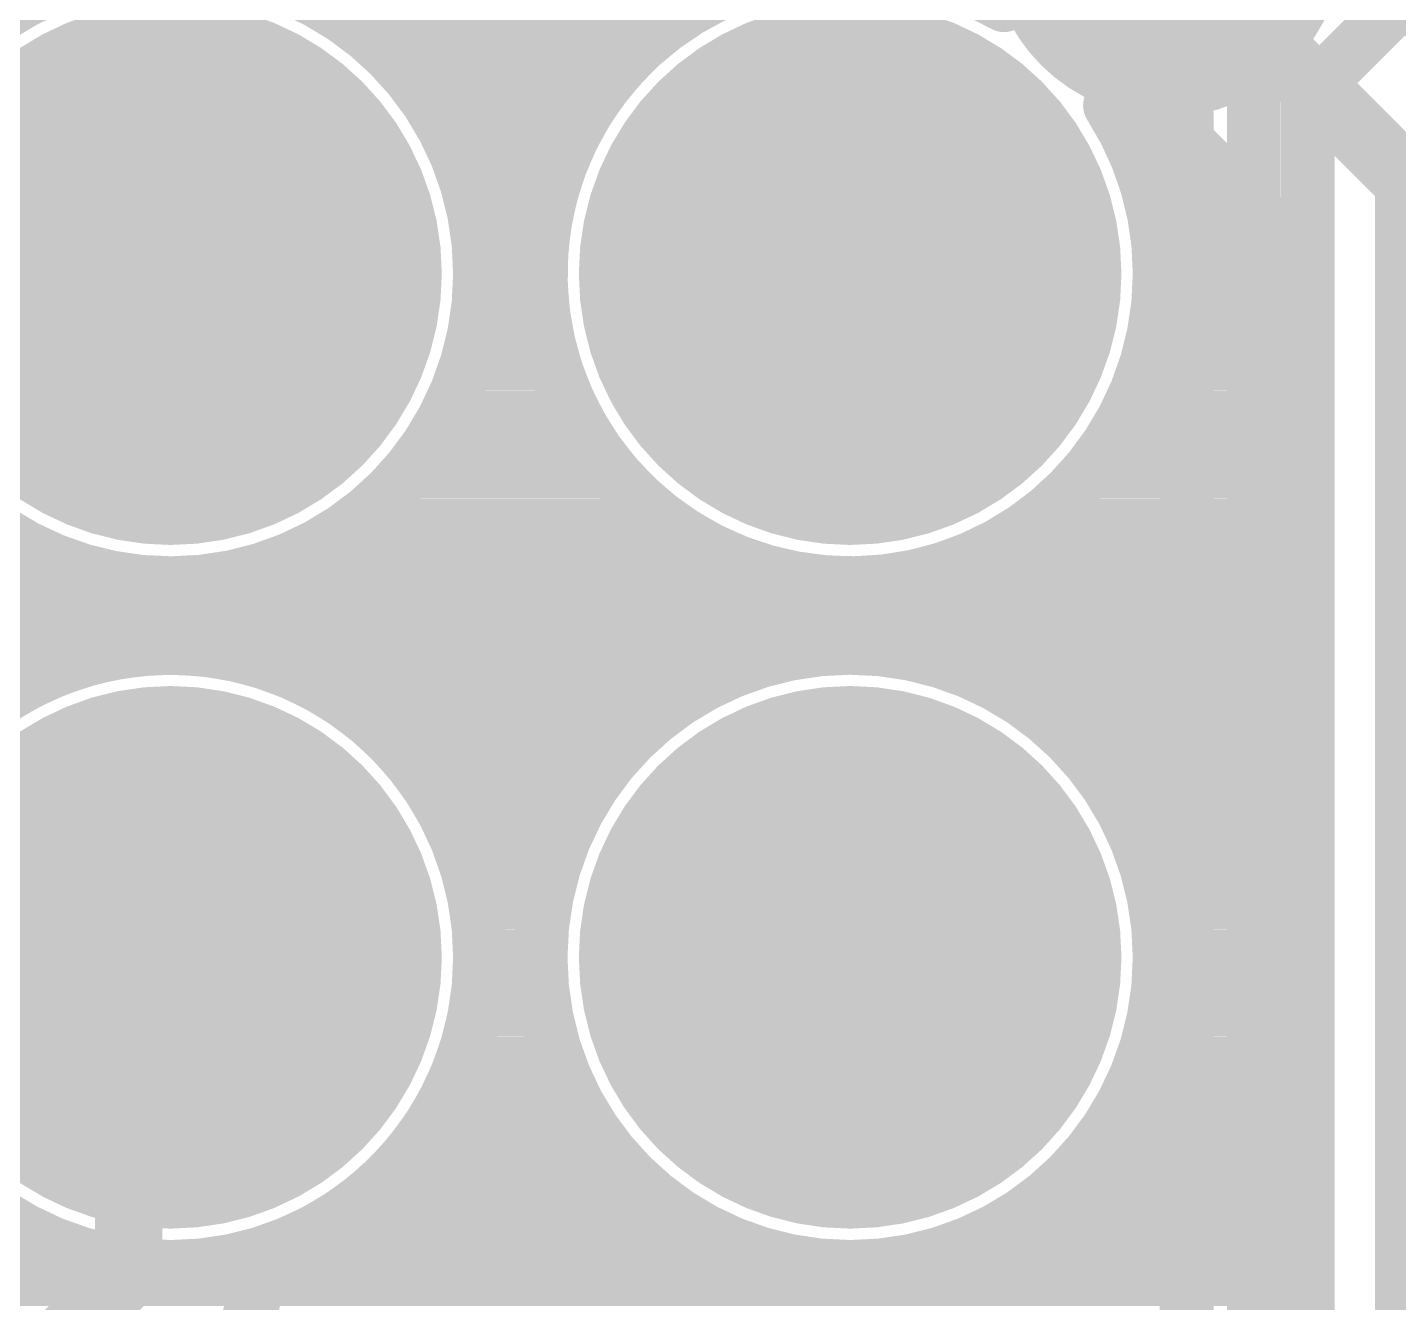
# Model space of a CAD drawing. Header units: millimetres. Extents: x 0.11 to 5.67, y 0.55 to 4.24.
# Drawn here: x 2.3698 to 2.5704, y 2.2869 to 2.4734 of the extents above; entities that cross this region are included whole.
import ezdxf

# ---------------------------------------------------------------- set-up
doc = ezdxf.new("R2010")
doc.units = ezdxf.units.MM
doc.header["$MEASUREMENT"] = 0
for name, color, linetype in [('BottomLayer', 5, 'Continuous'), ('BottomSolder', 6, 'Continuous'), ('InternalPlane1', 76, 'Continuous'), ('InternalPlane2', 16, 'Continuous'), ('MultiLayer', 9, 'Continuous'), ('PadHoleLayer', 156, 'Continuous'), ('TopLayer', 1, 'Continuous'), ('TopOverlay', 2, 'Continuous'), ('TopSolder', 216, 'Continuous')]:
    doc.layers.add(name, color=color, linetype=linetype)

# ---------------------------------------------------------------- blocks, each defined once
blk = doc.blocks.new('NANOPINEO_CORE_1')
at = {"layer": 'BottomLayer', "const_width": 0.0315}
for points in [[(0.66142, 0.00413, 1), (0.69291, 0.00413, 1)], [(0.76083, 0.00413, 1), (0.79232, 0.00413, 1)], [(0.66142, -0.09587, 1), (0.69291, -0.09587, 1)], [(0.76083, -0.09587, 1), (0.79232, -0.09587, 1)]]:
    blk.add_lwpolyline(points, format="xyb", close=True, dxfattribs=at)
at = {"layer": 'BottomSolder', "const_width": 0.03346}
for points in [[(0.66043, 0.00413, 1), (0.6939, 0.00413, 1)], [(0.75984, 0.00413, 1), (0.79331, 0.00413, 1)], [(0.66043, -0.09587, 1), (0.6939, -0.09587, 1)], [(0.75984, -0.09587, 1), (0.79331, -0.09587, 1)]]:
    blk.add_lwpolyline(points, format="xyb", close=True, dxfattribs=at)
at = {"layer": 'InternalPlane1', "const_width": 0.03968}
for points in [[(0.65732, 0.00413, 1), (0.69701, 0.00413, 1)], [(0.75673, 0.00413, 1), (0.79642, 0.00413, 1)], [(0.65732, -0.09587, 1), (0.69701, -0.09587, 1)], [(0.75673, -0.09587, 1), (0.79642, -0.09587, 1)]]:
    blk.add_lwpolyline(points, format="xyb", close=True, dxfattribs=at)
at = {"layer": 'InternalPlane2', "const_width": 0.03968}
for points in [[(0.65732, 0.00413, 1), (0.69701, 0.00413, 1)], [(0.75673, 0.00413, 1), (0.79642, 0.00413, 1)], [(0.65732, -0.09587, 1), (0.69701, -0.09587, 1)], [(0.75673, -0.09587, 1), (0.79642, -0.09587, 1)]]:
    blk.add_lwpolyline(points, format="xyb", close=True, dxfattribs=at)
at = {"layer": 'MultiLayer', "const_width": 0.0315}
for points in [[(0.66142, 0.00413, 1), (0.69291, 0.00413, 1)], [(0.76083, 0.00413, 1), (0.79232, 0.00413, 1)], [(0.66142, -0.09587, 1), (0.69291, -0.09587, 1)], [(0.76083, -0.09587, 1), (0.79232, -0.09587, 1)]]:
    blk.add_lwpolyline(points, format="xyb", close=True, dxfattribs=at)
at = {"layer": 'PadHoleLayer', "const_width": 0.01969}
for points in [[(0.66732, 0.00413, 1), (0.68701, 0.00413, 1)], [(0.76673, 0.00413, 1), (0.78642, 0.00413, 1)], [(0.66732, -0.09587, 1), (0.68701, -0.09587, 1)], [(0.76673, -0.09587, 1), (0.78642, -0.09587, 1)]]:
    blk.add_lwpolyline(points, format="xyb", close=True, dxfattribs=at)
at = {"layer": 'TopLayer', "const_width": 0.0315}
for points in [[(0.66142, 0.00413, 1), (0.69291, 0.00413, 1)], [(0.76083, 0.00413, 1), (0.79232, 0.00413, 1)], [(0.66142, -0.09587, 1), (0.69291, -0.09587, 1)], [(0.76083, -0.09587, 1), (0.79232, -0.09587, 1)]]:
    blk.add_lwpolyline(points, format="xyb", close=True, dxfattribs=at)
at = {"layer": 'TopOverlay', "const_width": 0.00787}
blk.add_lwpolyline([(0.61811, -0.52854), (0.61811, 0.62303)], dxfattribs=at)
at = {"layer": 'TopSolder', "const_width": 0.03346}
for points in [[(0.66043, 0.00413, 1), (0.6939, 0.00413, 1)], [(0.75984, 0.00413, 1), (0.79331, 0.00413, 1)], [(0.66043, -0.09587, 1), (0.6939, -0.09587, 1)], [(0.75984, -0.09587, 1), (0.79331, -0.09587, 1)]]:
    blk.add_lwpolyline(points, format="xyb", close=True, dxfattribs=at)

msp = doc.modelspace()

# ---------------------------------------------------------------- linework, layer by layer
at = {"layer": 'BottomLayer', "const_width": 0.00787}
for points in [[(2.51267, 2.47668, -0.235146), (2.51449, 2.49942)], [(2.53543, 2.4374, -3.720225), (2.51267, 2.47668)], [(2.53555, 2.46064, -0.073644), (2.52817, 2.46199)], [(2.52817, 2.46199, -0.144555), (2.53543, 2.4374)]]:
    msp.add_lwpolyline(points, format="xyb", dxfattribs=at)
at = {"layer": 'BottomLayer'}
for points, const_width in [([(2.53642, 2.48622), (2.57185, 2.45079)], 0.00984), ([(2.56199, 2.48709), (2.58507, 2.46401)], 0.00787), ([(2.42059, 2.47145), (2.46032, 2.47145)], 0.00787), ([(2.42769, 2.46358), (2.45321, 2.46358)], 0.00787), ([(2.53555, 2.46064), (2.55315, 2.44304)], 0.00787), ([(2.43216, 2.4557), (2.44875, 2.4557)], 0.00787), ([(2.53157, 2.4557), (2.54049, 2.4557)], 0.00787), ([(2.57185, 2.1998), (2.57185, 2.45079)], 0.00984), ([(2.43481, 2.44783), (2.4461, 2.44783)], 0.00787), ([(2.53422, 2.44783), (2.54836, 2.44783)], 0.00787), ([(2.55315, 2.1998), (2.55315, 2.44304)], 0.00787), ([(2.43595, 2.43995), (2.44495, 2.43995)], 0.00787), ([(2.53536, 2.43995), (2.55315, 2.43995)], 0.00787), ([(2.43571, 2.43208), (2.4452, 2.43208)], 0.00787), ([(2.53512, 2.43208), (2.55315, 2.43208)], 0.00787), ([(2.43406, 2.42421), (2.44685, 2.42421)], 0.00787), ([(2.53347, 2.42421), (2.55315, 2.42421)], 0.00787), ([(2.43082, 2.41633), (2.45008, 2.41633)], 0.00787), ([(2.53023, 2.41633), (2.55315, 2.41633)], 0.00787), ([(2.42556, 2.40846), (2.45534, 2.40846)], 0.00787), ([(2.52497, 2.40846), (2.55315, 2.40846)], 0.00787), ([(2.4171, 2.40058), (2.46381, 2.40058)], 0.00787), ([(2.51651, 2.40058), (2.55315, 2.40058)], 0.00787), ([(2.33957, 2.39271), (2.3835, 2.39271)], 0.00787), ([(2.398, 2.39271), (2.48291, 2.39271)], 0.00787), ([(2.49741, 2.39271), (2.55315, 2.39271)], 0.00787), ([(2.33957, 2.38484), (2.55315, 2.38484)], 0.00787), ([(2.33957, 2.37696), (2.36873, 2.37696)], 0.00787), ([(2.41277, 2.37696), (2.46814, 2.37696)], 0.00787), ([(2.51218, 2.37696), (2.55315, 2.37696)], 0.00787), ([(2.42309, 2.36909), (2.45782, 2.36909)], 0.00787), ([(2.5225, 2.36909), (2.55315, 2.36909)], 0.00787), ([(2.42926, 2.36121), (2.45165, 2.36121)], 0.00787), ([(2.52867, 2.36121), (2.55315, 2.36121)], 0.00787), ([(2.43313, 2.35334), (2.44778, 2.35334)], 0.00787), ([(2.53253, 2.35334), (2.55315, 2.35334)], 0.00787), ([(2.4353, 2.34547), (2.44561, 2.34547)], 0.00787), ([(2.53471, 2.34547), (2.55315, 2.34547)], 0.00787), ([(2.43602, 2.33759), (2.44488, 2.33759)], 0.00787), ([(2.53543, 2.33759), (2.55315, 2.33759)], 0.00787), ([(2.43537, 2.32972), (2.44554, 2.32972)], 0.00787), ([(2.53478, 2.32972), (2.55315, 2.32972)], 0.00787), ([(2.43327, 2.32184), (2.44764, 2.32184)], 0.00787), ([(2.53268, 2.32184), (2.55315, 2.32184)], 0.00787), ([(2.42949, 2.31397), (2.45142, 2.31397)], 0.00787), ([(2.5289, 2.31397), (2.55315, 2.31397)], 0.00787), ([(2.42346, 2.3061), (2.45745, 2.3061)], 0.00787), ([(2.52287, 2.3061), (2.55315, 2.3061)], 0.00787), ([(2.33957, 2.29822), (2.36806, 2.29822)], 0.00787), ([(2.41344, 2.29822), (2.46747, 2.29822)], 0.00787), ([(2.51285, 2.29822), (2.55315, 2.29822)], 0.00787), ([(2.33957, 2.29035), (2.55315, 2.29035)], 0.00787)]:
    msp.add_lwpolyline(points, dxfattribs=dict(at, const_width=const_width))
for points, const_width in [([(2.43602, 2.4374, 1), (2.34547, 2.4374, 1)], 0.00787), ([(2.5107, 2.47668, 1), (2.51464, 2.47668, 1)], 0.00394), ([(2.5107, 2.47668, 1), (2.51464, 2.47668, 1)], 0.00394), ([(2.41862, 2.47145, 1), (2.42256, 2.47145, 1)], 0.00394), ([(2.45835, 2.47145, 1), (2.46228, 2.47145, 1)], 0.00394), ([(2.42572, 2.46358, 1), (2.42966, 2.46358, 1)], 0.00394), ([(2.45125, 2.46358, 1), (2.45518, 2.46358, 1)], 0.00394), ([(2.5262, 2.46199, 1), (2.53014, 2.46199, 1)], 0.00394), ([(2.5262, 2.46199, 1), (2.53014, 2.46199, 1)], 0.00394), ([(2.53358, 2.46064, 1), (2.53751, 2.46064, 1)], 0.00394), ([(2.53358, 2.46064, 1), (2.53751, 2.46064, 1)], 0.00394), ([(2.43019, 2.4557, 1), (2.43413, 2.4557, 1)], 0.00394), ([(2.44678, 2.4557, 1), (2.45071, 2.4557, 1)], 0.00394), ([(2.5296, 2.4557, 1), (2.53354, 2.4557, 1)], 0.00394), ([(2.53852, 2.4557, 1), (2.54246, 2.4557, 1)], 0.00394), ([(2.56939, 2.45079, 1), (2.57431, 2.45079, 1)], 0.00492), ([(2.56939, 2.45079, 1), (2.57431, 2.45079, 1)], 0.00492), ([(2.43284, 2.44783, 1), (2.43678, 2.44783, 1)], 0.00394), ([(2.44413, 2.44783, 1), (2.44807, 2.44783, 1)], 0.00394), ([(2.53225, 2.44783, 1), (2.53618, 2.44783, 1)], 0.00394), ([(2.54639, 2.44783, 1), (2.55033, 2.44783, 1)], 0.00394), ([(2.55118, 2.44304, 1), (2.55512, 2.44304, 1)], 0.00394), ([(2.55118, 2.44304, 1), (2.55512, 2.44304, 1)], 0.00394), ([(2.43398, 2.43995, 1), (2.43792, 2.43995, 1)], 0.00394), ([(2.44299, 2.43995, 1), (2.44692, 2.43995, 1)], 0.00394), ([(2.53339, 2.43995, 1), (2.53733, 2.43995, 1)], 0.00394), ([(2.55118, 2.43995, 1), (2.55512, 2.43995, 1)], 0.00394), ([(2.43406, 2.4374, 1), (2.43799, 2.4374, 1)], 0.00394), ([(2.53346, 2.4374, 1), (2.5374, 2.4374, 1)], 0.00394), ([(2.53346, 2.4374, 1), (2.5374, 2.4374, 1)], 0.00394), ([(2.43374, 2.43208, 1), (2.43768, 2.43208, 1)], 0.00394), ([(2.44323, 2.43208, 1), (2.44716, 2.43208, 1)], 0.00394), ([(2.53315, 2.43208, 1), (2.53709, 2.43208, 1)], 0.00394), ([(2.55118, 2.43208, 1), (2.55512, 2.43208, 1)], 0.00394), ([(2.43209, 2.42421, 1), (2.43603, 2.42421, 1)], 0.00394), ([(2.44488, 2.42421, 1), (2.44882, 2.42421, 1)], 0.00394), ([(2.5315, 2.42421, 1), (2.53544, 2.42421, 1)], 0.00394), ([(2.55118, 2.42421, 1), (2.55512, 2.42421, 1)], 0.00394), ([(2.42885, 2.41633, 1), (2.43279, 2.41633, 1)], 0.00394), ([(2.44811, 2.41633, 1), (2.45205, 2.41633, 1)], 0.00394), ([(2.52826, 2.41633, 1), (2.5322, 2.41633, 1)], 0.00394), ([(2.55118, 2.41633, 1), (2.55512, 2.41633, 1)], 0.00394), ([(2.4236, 2.40846, 1), (2.42753, 2.40846, 1)], 0.00394), ([(2.45337, 2.40846, 1), (2.45731, 2.40846, 1)], 0.00394), ([(2.52301, 2.40846, 1), (2.52694, 2.40846, 1)], 0.00394), ([(2.55118, 2.40846, 1), (2.55512, 2.40846, 1)], 0.00394), ([(2.41513, 2.40058, 1), (2.41907, 2.40058, 1)], 0.00394), ([(2.46184, 2.40058, 1), (2.46578, 2.40058, 1)], 0.00394), ([(2.51454, 2.40058, 1), (2.51848, 2.40058, 1)], 0.00394), ([(2.55118, 2.40058, 1), (2.55512, 2.40058, 1)], 0.00394), ([(2.38153, 2.39271, 1), (2.38547, 2.39271, 1)], 0.00394), ([(2.39603, 2.39271, 1), (2.39997, 2.39271, 1)], 0.00394), ([(2.48094, 2.39271, 1), (2.48488, 2.39271, 1)], 0.00394), ([(2.49544, 2.39271, 1), (2.49938, 2.39271, 1)], 0.00394), ([(2.55118, 2.39271, 1), (2.55512, 2.39271, 1)], 0.00394), ([(2.55118, 2.38484, 1), (2.55512, 2.38484, 1)], 0.00394), ([(2.43602, 2.3374, 1), (2.34547, 2.3374, 1)], 0.00787), ([(2.53543, 2.3374, 1), (2.44488, 2.3374, 1)], 0.00787), ([(2.36676, 2.37696, 1), (2.3707, 2.37696, 1)], 0.00394), ([(2.4108, 2.37696, 1), (2.41474, 2.37696, 1)], 0.00394), ([(2.46617, 2.37696, 1), (2.47011, 2.37696, 1)], 0.00394), ([(2.51021, 2.37696, 1), (2.51414, 2.37696, 1)], 0.00394), ([(2.55118, 2.37696, 1), (2.55512, 2.37696, 1)], 0.00394), ([(2.42112, 2.36909, 1), (2.42506, 2.36909, 1)], 0.00394), ([(2.45585, 2.36909, 1), (2.45979, 2.36909, 1)], 0.00394), ([(2.52053, 2.36909, 1), (2.52447, 2.36909, 1)], 0.00394), ([(2.55118, 2.36909, 1), (2.55512, 2.36909, 1)], 0.00394), ([(2.42729, 2.36121, 1), (2.43122, 2.36121, 1)], 0.00394), ([(2.44968, 2.36121, 1), (2.45362, 2.36121, 1)], 0.00394), ([(2.5267, 2.36121, 1), (2.53063, 2.36121, 1)], 0.00394), ([(2.55118, 2.36121, 1), (2.55512, 2.36121, 1)], 0.00394), ([(2.43116, 2.35334, 1), (2.43509, 2.35334, 1)], 0.00394), ([(2.44581, 2.35334, 1), (2.44975, 2.35334, 1)], 0.00394), ([(2.53057, 2.35334, 1), (2.5345, 2.35334, 1)], 0.00394), ([(2.55118, 2.35334, 1), (2.55512, 2.35334, 1)], 0.00394), ([(2.43333, 2.34547, 1), (2.43727, 2.34547, 1)], 0.00394), ([(2.44364, 2.34547, 1), (2.44757, 2.34547, 1)], 0.00394), ([(2.53274, 2.34547, 1), (2.53668, 2.34547, 1)], 0.00394), ([(2.55118, 2.34547, 1), (2.55512, 2.34547, 1)], 0.00394), ([(2.43405, 2.33759, 1), (2.43799, 2.33759, 1)], 0.00394), ([(2.43406, 2.3374, 1), (2.43799, 2.3374, 1)], 0.00394), ([(2.44291, 2.3374, 1), (2.44685, 2.3374, 1)], 0.00394), ([(2.44291, 2.33759, 1), (2.44685, 2.33759, 1)], 0.00394), ([(2.53346, 2.33759, 1), (2.5374, 2.33759, 1)], 0.00394), ([(2.53346, 2.3374, 1), (2.5374, 2.3374, 1)], 0.00394), ([(2.55118, 2.33759, 1), (2.55512, 2.33759, 1)], 0.00394), ([(2.4334, 2.32972, 1), (2.43734, 2.32972, 1)], 0.00394), ([(2.44357, 2.32972, 1), (2.44751, 2.32972, 1)], 0.00394), ([(2.53281, 2.32972, 1), (2.53674, 2.32972, 1)], 0.00394), ([(2.55118, 2.32972, 1), (2.55512, 2.32972, 1)], 0.00394), ([(2.4313, 2.32184, 1), (2.43524, 2.32184, 1)], 0.00394), ([(2.44567, 2.32184, 1), (2.44961, 2.32184, 1)], 0.00394), ([(2.53071, 2.32184, 1), (2.53464, 2.32184, 1)], 0.00394), ([(2.55118, 2.32184, 1), (2.55512, 2.32184, 1)], 0.00394), ([(2.42752, 2.31397, 1), (2.43146, 2.31397, 1)], 0.00394), ([(2.44945, 2.31397, 1), (2.45338, 2.31397, 1)], 0.00394), ([(2.52693, 2.31397, 1), (2.53087, 2.31397, 1)], 0.00394), ([(2.55118, 2.31397, 1), (2.55512, 2.31397, 1)], 0.00394), ([(2.42149, 2.3061, 1), (2.42543, 2.3061, 1)], 0.00394), ([(2.45548, 2.3061, 1), (2.45942, 2.3061, 1)], 0.00394), ([(2.5209, 2.3061, 1), (2.52483, 2.3061, 1)], 0.00394), ([(2.55118, 2.3061, 1), (2.55512, 2.3061, 1)], 0.00394), ([(2.36609, 2.29822, 1), (2.37003, 2.29822, 1)], 0.00394), ([(2.41147, 2.29822, 1), (2.41541, 2.29822, 1)], 0.00394), ([(2.4655, 2.29822, 1), (2.46944, 2.29822, 1)], 0.00394), ([(2.51088, 2.29822, 1), (2.51482, 2.29822, 1)], 0.00394), ([(2.55118, 2.29822, 1), (2.55512, 2.29822, 1)], 0.00394), ([(2.55118, 2.29035, 1), (2.55512, 2.29035, 1)], 0.00394)]:
    msp.add_lwpolyline(points, format="xyb", close=True, dxfattribs=dict(at, const_width=const_width))
at = {"layer": 'InternalPlane1', "const_width": 0.02591}
msp.add_lwpolyline([(2.52346, 2.48622, 1), (2.54937, 2.48622, 1)], format="xyb", close=True, dxfattribs=at)
at = {"layer": 'InternalPlane2', "const_width": 0.02591}
msp.add_lwpolyline([(2.52346, 2.48622, 1), (2.54937, 2.48622, 1)], format="xyb", close=True, dxfattribs=at)
at = {"layer": 'TopLayer'}
for points, const_width in [([(2.28445, 2.5437), (2.39075, 2.4374)], 0.00787), ([(2.42674, 2.4976), (2.45134, 2.473)], 0.00787), ([(2.55709, 2.46358), (2.57283, 2.47933)], 0.00787), ([(2.42059, 2.47145), (2.4531, 2.47145)], 0.00787), ([(2.42769, 2.46358), (2.45321, 2.46358)], 0.00787), ([(2.55709, 2.15748), (2.55709, 2.46358)], 0.00787), ([(2.53937, 2.17595), (2.53937, 2.4608)], 0.00787), ([(2.43216, 2.4557), (2.44875, 2.4557)], 0.00787), ([(2.53157, 2.4557), (2.53937, 2.4557)], 0.00787), ([(2.43481, 2.44783), (2.4461, 2.44783)], 0.00787), ([(2.53422, 2.44783), (2.53937, 2.44783)], 0.00787), ([(2.43595, 2.43995), (2.44495, 2.43995)], 0.00787), ([(2.53536, 2.43995), (2.53937, 2.43995)], 0.00787), ([(2.43571, 2.43208), (2.4452, 2.43208)], 0.00787), ([(2.53512, 2.43208), (2.53937, 2.43208)], 0.00787), ([(2.43406, 2.42421), (2.44685, 2.42421)], 0.00787), ([(2.53347, 2.42421), (2.53937, 2.42421)], 0.00787), ([(2.43082, 2.41633), (2.45008, 2.41633)], 0.00787), ([(2.53023, 2.41633), (2.53937, 2.41633)], 0.00787), ([(2.42556, 2.40846), (2.45534, 2.40846)], 0.00787), ([(2.52497, 2.40846), (2.53937, 2.40846)], 0.00787), ([(2.4171, 2.40058), (2.46381, 2.40058)], 0.00787), ([(2.51651, 2.40058), (2.53937, 2.40058)], 0.00787), ([(2.24626, 2.39271), (2.3835, 2.39271)], 0.00787), ([(2.398, 2.39271), (2.48291, 2.39271)], 0.00787), ([(2.49741, 2.39271), (2.53937, 2.39271)], 0.00787), ([(2.23918, 2.38484), (2.53937, 2.38484)], 0.00787), ([(2.23202, 2.37696), (2.36873, 2.37696)], 0.00787), ([(2.41277, 2.37696), (2.46814, 2.37696)], 0.00787), ([(2.51218, 2.37696), (2.53937, 2.37696)], 0.00787), ([(2.42309, 2.36909), (2.45782, 2.36909)], 0.00787), ([(2.5225, 2.36909), (2.53937, 2.36909)], 0.00787), ([(2.42926, 2.36121), (2.45165, 2.36121)], 0.00787), ([(2.52867, 2.36121), (2.53937, 2.36121)], 0.00787), ([(2.43313, 2.35334), (2.44778, 2.35334)], 0.00787), ([(2.53253, 2.35334), (2.53937, 2.35334)], 0.00787), ([(2.4353, 2.34547), (2.44561, 2.34547)], 0.00787), ([(2.53471, 2.34547), (2.53937, 2.34547)], 0.00787), ([(2.38463, 2.33129), (2.39075, 2.3374)], 0.00984), ([(2.43602, 2.33759), (2.44488, 2.33759)], 0.00787), ([(2.53543, 2.33759), (2.53937, 2.33759)], 0.00787), ([(2.38463, 2.29114), (2.38463, 2.33129)], 0.00984), ([(2.43537, 2.32972), (2.44554, 2.32972)], 0.00787), ([(2.53478, 2.32972), (2.53937, 2.32972)], 0.00787), ([(2.43327, 2.32184), (2.44764, 2.32184)], 0.00787), ([(2.53268, 2.32184), (2.53937, 2.32184)], 0.00787), ([(2.42949, 2.31397), (2.45142, 2.31397)], 0.00787), ([(2.5289, 2.31397), (2.53937, 2.31397)], 0.00787), ([(2.42346, 2.3061), (2.45745, 2.3061)], 0.00787), ([(2.52287, 2.3061), (2.53937, 2.3061)], 0.00787), ([(2.31453, 2.24749), (2.36593, 2.29889)], 0.00787), ([(2.41344, 2.29822), (2.46747, 2.29822)], 0.00787), ([(2.51285, 2.29822), (2.53937, 2.29822)], 0.00787), ([(2.32776, 2.23426), (2.38463, 2.29114)], 0.00984), ([(2.40332, 2.29035), (2.53937, 2.29035)], 0.00787)]:
    msp.add_lwpolyline(points, dxfattribs=dict(at, const_width=const_width))
at = {"layer": 'TopLayer', "const_width": 0.00787}
for points in [[(2.37381, 2.47939, -0.53151), (2.43602, 2.4374)], [(2.4576, 2.46887, -0.101275), (2.45134, 2.473)], [(2.4576, 2.46887, -0.101275), (2.45134, 2.473)], [(2.53543, 2.4374, -1.482879), (2.4576, 2.46887)], [(2.53937, 2.4608, -0.111393), (2.52817, 2.46199)], [(2.52817, 2.46199, -0.144555), (2.53543, 2.4374)], [(2.43602, 2.4374, -1.212712), (2.34876, 2.45434)], [(2.36593, 2.29953, -1.676946), (2.43602, 2.3374)], [(2.43602, 2.3374, -0.333906), (2.40334, 2.29391)], [(2.40334, 2.29114, -0.135147), (2.4007, 2.28157)], [(2.40334, 2.29114, -0.135147), (2.4007, 2.28157)]]:
    msp.add_lwpolyline(points, format="xyb", dxfattribs=at)
at = {"layer": 'TopLayer'}
for points, const_width in [([(2.44937, 2.473, 1), (2.45331, 2.473, 1)], 0.00394), ([(2.44937, 2.473, 1), (2.45331, 2.473, 1)], 0.00394), ([(2.44937, 2.473, 1), (2.45331, 2.473, 1)], 0.00394), ([(2.41862, 2.47145, 1), (2.42256, 2.47145, 1)], 0.00394), ([(2.45113, 2.47145, 1), (2.45507, 2.47145, 1)], 0.00394), ([(2.45563, 2.46887, 1), (2.45957, 2.46887, 1)], 0.00394), ([(2.45563, 2.46887, 1), (2.45957, 2.46887, 1)], 0.00394), ([(2.45563, 2.46887, 1), (2.45957, 2.46887, 1)], 0.00394), ([(2.42572, 2.46358, 1), (2.42966, 2.46358, 1)], 0.00394), ([(2.45125, 2.46358, 1), (2.45518, 2.46358, 1)], 0.00394), ([(2.55512, 2.46358, 1), (2.55906, 2.46358, 1)], 0.00394), ([(2.55512, 2.46358, 1), (2.55906, 2.46358, 1)], 0.00394), ([(2.5262, 2.46199, 1), (2.53014, 2.46199, 1)], 0.00394), ([(2.5262, 2.46199, 1), (2.53014, 2.46199, 1)], 0.00394), ([(2.5374, 2.4608, 1), (2.54134, 2.4608, 1)], 0.00394), ([(2.5374, 2.4608, 1), (2.54134, 2.4608, 1)], 0.00394), ([(2.43019, 2.4557, 1), (2.43413, 2.4557, 1)], 0.00394), ([(2.44678, 2.4557, 1), (2.45071, 2.4557, 1)], 0.00394), ([(2.5296, 2.4557, 1), (2.53354, 2.4557, 1)], 0.00394), ([(2.5374, 2.4557, 1), (2.54134, 2.4557, 1)], 0.00394), ([(2.43284, 2.44783, 1), (2.43678, 2.44783, 1)], 0.00394), ([(2.44413, 2.44783, 1), (2.44807, 2.44783, 1)], 0.00394), ([(2.53225, 2.44783, 1), (2.53618, 2.44783, 1)], 0.00394), ([(2.5374, 2.44783, 1), (2.54134, 2.44783, 1)], 0.00394), ([(2.43398, 2.43995, 1), (2.43792, 2.43995, 1)], 0.00394), ([(2.44299, 2.43995, 1), (2.44692, 2.43995, 1)], 0.00394), ([(2.53339, 2.43995, 1), (2.53733, 2.43995, 1)], 0.00394), ([(2.5374, 2.43995, 1), (2.54134, 2.43995, 1)], 0.00394), ([(2.38878, 2.4374, 1), (2.39272, 2.4374, 1)], 0.00394), ([(2.43406, 2.4374, 1), (2.43799, 2.4374, 1)], 0.00394), ([(2.43406, 2.4374, 1), (2.43799, 2.4374, 1)], 0.00394), ([(2.53346, 2.4374, 1), (2.5374, 2.4374, 1)], 0.00394), ([(2.53346, 2.4374, 1), (2.5374, 2.4374, 1)], 0.00394), ([(2.43374, 2.43208, 1), (2.43768, 2.43208, 1)], 0.00394), ([(2.44323, 2.43208, 1), (2.44716, 2.43208, 1)], 0.00394), ([(2.53315, 2.43208, 1), (2.53709, 2.43208, 1)], 0.00394), ([(2.5374, 2.43208, 1), (2.54134, 2.43208, 1)], 0.00394), ([(2.43209, 2.42421, 1), (2.43603, 2.42421, 1)], 0.00394), ([(2.44488, 2.42421, 1), (2.44882, 2.42421, 1)], 0.00394), ([(2.5315, 2.42421, 1), (2.53544, 2.42421, 1)], 0.00394), ([(2.5374, 2.42421, 1), (2.54134, 2.42421, 1)], 0.00394), ([(2.42885, 2.41633, 1), (2.43279, 2.41633, 1)], 0.00394), ([(2.44811, 2.41633, 1), (2.45205, 2.41633, 1)], 0.00394), ([(2.52826, 2.41633, 1), (2.5322, 2.41633, 1)], 0.00394), ([(2.5374, 2.41633, 1), (2.54134, 2.41633, 1)], 0.00394), ([(2.4236, 2.40846, 1), (2.42753, 2.40846, 1)], 0.00394), ([(2.45337, 2.40846, 1), (2.45731, 2.40846, 1)], 0.00394), ([(2.52301, 2.40846, 1), (2.52694, 2.40846, 1)], 0.00394), ([(2.5374, 2.40846, 1), (2.54134, 2.40846, 1)], 0.00394), ([(2.41513, 2.40058, 1), (2.41907, 2.40058, 1)], 0.00394), ([(2.46184, 2.40058, 1), (2.46578, 2.40058, 1)], 0.00394), ([(2.51454, 2.40058, 1), (2.51848, 2.40058, 1)], 0.00394), ([(2.5374, 2.40058, 1), (2.54134, 2.40058, 1)], 0.00394), ([(2.38153, 2.39271, 1), (2.38547, 2.39271, 1)], 0.00394), ([(2.39603, 2.39271, 1), (2.39997, 2.39271, 1)], 0.00394), ([(2.48094, 2.39271, 1), (2.48488, 2.39271, 1)], 0.00394), ([(2.49544, 2.39271, 1), (2.49938, 2.39271, 1)], 0.00394), ([(2.5374, 2.39271, 1), (2.54134, 2.39271, 1)], 0.00394), ([(2.5374, 2.38484, 1), (2.54134, 2.38484, 1)], 0.00394), ([(2.53543, 2.3374, 1), (2.44488, 2.3374, 1)], 0.00787), ([(2.36676, 2.37696, 1), (2.3707, 2.37696, 1)], 0.00394), ([(2.4108, 2.37696, 1), (2.41474, 2.37696, 1)], 0.00394), ([(2.46617, 2.37696, 1), (2.47011, 2.37696, 1)], 0.00394), ([(2.51021, 2.37696, 1), (2.51414, 2.37696, 1)], 0.00394), ([(2.5374, 2.37696, 1), (2.54134, 2.37696, 1)], 0.00394), ([(2.42112, 2.36909, 1), (2.42506, 2.36909, 1)], 0.00394), ([(2.45585, 2.36909, 1), (2.45979, 2.36909, 1)], 0.00394), ([(2.52053, 2.36909, 1), (2.52447, 2.36909, 1)], 0.00394), ([(2.5374, 2.36909, 1), (2.54134, 2.36909, 1)], 0.00394), ([(2.42729, 2.36121, 1), (2.43122, 2.36121, 1)], 0.00394), ([(2.44968, 2.36121, 1), (2.45362, 2.36121, 1)], 0.00394), ([(2.5267, 2.36121, 1), (2.53063, 2.36121, 1)], 0.00394), ([(2.5374, 2.36121, 1), (2.54134, 2.36121, 1)], 0.00394), ([(2.43116, 2.35334, 1), (2.43509, 2.35334, 1)], 0.00394), ([(2.44581, 2.35334, 1), (2.44975, 2.35334, 1)], 0.00394), ([(2.53057, 2.35334, 1), (2.5345, 2.35334, 1)], 0.00394), ([(2.5374, 2.35334, 1), (2.54134, 2.35334, 1)], 0.00394), ([(2.43333, 2.34547, 1), (2.43727, 2.34547, 1)], 0.00394), ([(2.44364, 2.34547, 1), (2.44757, 2.34547, 1)], 0.00394), ([(2.53274, 2.34547, 1), (2.53668, 2.34547, 1)], 0.00394), ([(2.5374, 2.34547, 1), (2.54134, 2.34547, 1)], 0.00394), ([(2.38829, 2.3374, 1), (2.39321, 2.3374, 1)], 0.00492), ([(2.43405, 2.33759, 1), (2.43799, 2.33759, 1)], 0.00394), ([(2.43406, 2.3374, 1), (2.43799, 2.3374, 1)], 0.00394), ([(2.43406, 2.3374, 1), (2.43799, 2.3374, 1)], 0.00394), ([(2.44291, 2.3374, 1), (2.44685, 2.3374, 1)], 0.00394), ([(2.44291, 2.33759, 1), (2.44685, 2.33759, 1)], 0.00394), ([(2.53346, 2.33759, 1), (2.5374, 2.33759, 1)], 0.00394), ([(2.53346, 2.3374, 1), (2.5374, 2.3374, 1)], 0.00394), ([(2.5374, 2.33759, 1), (2.54134, 2.33759, 1)], 0.00394), ([(2.38217, 2.33129, 1), (2.3871, 2.33129, 1)], 0.00492), ([(2.38217, 2.33129, 1), (2.3871, 2.33129, 1)], 0.00492), ([(2.4334, 2.32972, 1), (2.43734, 2.32972, 1)], 0.00394), ([(2.44357, 2.32972, 1), (2.44751, 2.32972, 1)], 0.00394), ([(2.53281, 2.32972, 1), (2.53674, 2.32972, 1)], 0.00394), ([(2.5374, 2.32972, 1), (2.54134, 2.32972, 1)], 0.00394), ([(2.4313, 2.32184, 1), (2.43524, 2.32184, 1)], 0.00394), ([(2.44567, 2.32184, 1), (2.44961, 2.32184, 1)], 0.00394), ([(2.53071, 2.32184, 1), (2.53464, 2.32184, 1)], 0.00394), ([(2.5374, 2.32184, 1), (2.54134, 2.32184, 1)], 0.00394), ([(2.42752, 2.31397, 1), (2.43146, 2.31397, 1)], 0.00394), ([(2.44945, 2.31397, 1), (2.45338, 2.31397, 1)], 0.00394), ([(2.52693, 2.31397, 1), (2.53087, 2.31397, 1)], 0.00394), ([(2.5374, 2.31397, 1), (2.54134, 2.31397, 1)], 0.00394), ([(2.42149, 2.3061, 1), (2.42543, 2.3061, 1)], 0.00394), ([(2.45548, 2.3061, 1), (2.45942, 2.3061, 1)], 0.00394), ([(2.5209, 2.3061, 1), (2.52483, 2.3061, 1)], 0.00394), ([(2.5374, 2.3061, 1), (2.54134, 2.3061, 1)], 0.00394), ([(2.36397, 2.29953, 1), (2.3679, 2.29953, 1)], 0.00394), ([(2.36397, 2.29889, 1), (2.3679, 2.29889, 1)], 0.00394), ([(2.41147, 2.29822, 1), (2.41541, 2.29822, 1)], 0.00394), ([(2.4655, 2.29822, 1), (2.46944, 2.29822, 1)], 0.00394), ([(2.51088, 2.29822, 1), (2.51482, 2.29822, 1)], 0.00394), ([(2.5374, 2.29822, 1), (2.54134, 2.29822, 1)], 0.00394), ([(2.40137, 2.29391, 1), (2.4053, 2.29391, 1)], 0.00394), ([(2.38217, 2.29114, 1), (2.3871, 2.29114, 1)], 0.00492), ([(2.38217, 2.29114, 1), (2.3871, 2.29114, 1)], 0.00492), ([(2.40137, 2.29114, 1), (2.4053, 2.29114, 1)], 0.00394), ([(2.40137, 2.29114, 1), (2.4053, 2.29114, 1)], 0.00394), ([(2.40135, 2.29035, 1), (2.40529, 2.29035, 1)], 0.00394), ([(2.5374, 2.29035, 1), (2.54134, 2.29035, 1)], 0.00394)]:
    msp.add_lwpolyline(points, format="xyb", close=True, dxfattribs=dict(at, const_width=const_width))

# ---------------------------------------------------------------- block references
at = {"rotation": 180}
msp.add_blockref('NANOPINEO_CORE_1', (3.16732, 2.34154), dxfattribs=at)

doc.saveas('drawing.dxf')
